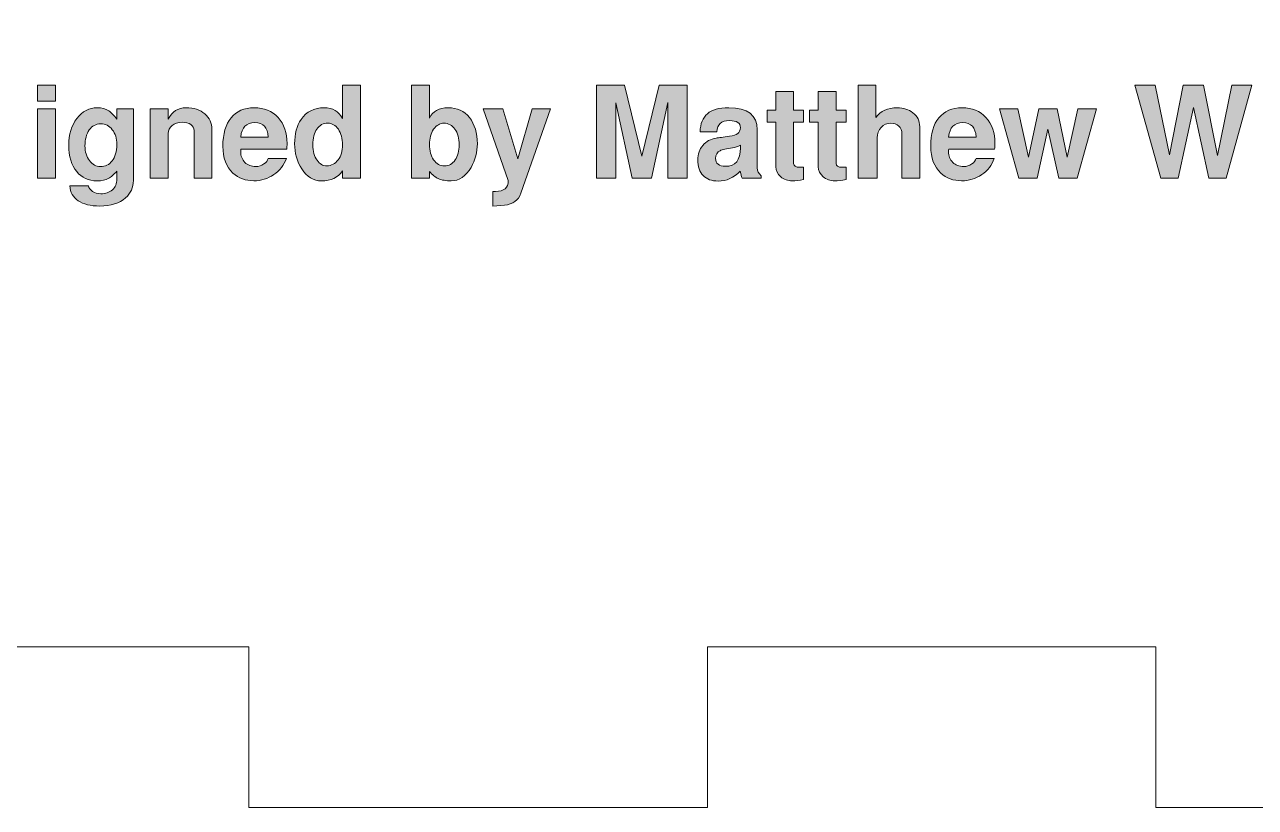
# Model space of a CAD drawing. Header units: inches. Extents: x 0.2 to 13, y -17.3 to -0.1.
# Drawn here: x 6.636 to 7.844, y -4.119 to -3.352 of the extents above; entities that cross this region are included whole.
import ezdxf

# ---------------------------------------------------------------- set-up
doc = ezdxf.new("R2010")
doc.units = ezdxf.units.IN
doc.header["$MEASUREMENT"] = 0
doc.layers.add('Layer 1', color=7, linetype='Continuous')

# ---------------------------------------------------------------- blocks, each defined once
blk = doc.blocks.new('block 41')
at = {"layer": 'Layer 1', "true_color": 0xed1f24}
h = blk.add_hatch(color=240, dxfattribs=at)
h.dxf.hatch_style = 2
h.paths.add_polyline_path([(6.6666, -3.4266), (6.649, -3.4266), (6.649, -3.4109), (6.6666, -3.4109)])
h.paths.add_polyline_path([(6.6666, -3.5021), (6.649, -3.5021), (6.649, -3.4343), (6.6666, -3.4343)])
h = blk.add_hatch(color=240, dxfattribs=at)
h.dxf.hatch_style = 2
edge = h.paths.add_edge_path()
edge.add_spline(control_points=[(6.9658, -3.5024), (6.9658, -3.5024), (6.9483, -3.5024), (6.9483, -3.5024), (6.9483, -3.5024), (6.9483, -3.4951), (6.9483, -3.4951), (6.944, -3.5017), (6.9371, -3.5049), (6.9276, -3.5049), (6.9199, -3.5049), (6.9135, -3.501), (6.9083, -3.4931), (6.9036, -3.4858), (6.9013, -3.4777), (6.9013, -3.4686), (6.9013, -3.4589), (6.9034, -3.4509), (6.9077, -3.4446), (6.9128, -3.437), (6.9204, -3.4332), (6.9304, -3.4332), (6.9387, -3.4332), (6.9446, -3.4367), (6.9483, -3.4437), (6.9483, -3.4437), (6.9483, -3.4109), (6.9483, -3.4109), (6.9483, -3.4109), (6.9658, -3.4109), (6.9658, -3.4109), (6.9658, -3.4109), (6.9658, -3.5024), (6.9658, -3.5024)], knot_values=[0, 0, 0, 0, 1, 1, 1, 2, 2, 2, 3, 3, 3, 4, 4, 4, 5, 5, 5, 6, 6, 6, 7, 7, 7, 8, 8, 8, 9, 9, 9, 10, 10, 10, 11, 11, 11, 11], degree=3, periodic=1)
edge = h.paths.add_edge_path()
edge.add_spline(control_points=[(6.9483, -3.4696), (6.9483, -3.4634), (6.9469, -3.4583), (6.9442, -3.4543), (6.9415, -3.4503), (6.938, -3.4483), (6.9339, -3.4483), (6.9294, -3.4483), (6.9258, -3.4502), (6.9232, -3.4541), (6.9205, -3.4579), (6.9192, -3.463), (6.9192, -3.4694), (6.9192, -3.4759), (6.9206, -3.481), (6.9233, -3.4847), (6.9258, -3.4883), (6.929, -3.4901), (6.9329, -3.4901), (6.9374, -3.4901), (6.9411, -3.4882), (6.944, -3.4844), (6.9469, -3.4806), (6.9483, -3.4757), (6.9483, -3.4696)], knot_values=[0, 0, 0, 0, 1, 1, 1, 2, 2, 2, 3, 3, 3, 4, 4, 4, 5, 5, 5, 6, 6, 6, 7, 7, 7, 8, 8, 8, 8], degree=3, periodic=1)
h = blk.add_hatch(color=240, dxfattribs=at)
h.dxf.hatch_style = 2
edge = h.paths.add_edge_path()
edge.add_spline(control_points=[(7.0806, -3.4686), (7.0806, -3.4767), (7.0785, -3.4844), (7.0744, -3.4917), (7.0694, -3.5005), (7.0629, -3.5049), (7.0549, -3.5049), (7.0498, -3.5049), (7.0455, -3.5042), (7.0422, -3.5027), (7.0393, -3.5013), (7.0364, -3.4989), (7.0336, -3.4956), (7.0336, -3.4956), (7.0336, -3.5021), (7.0336, -3.5021), (7.0336, -3.5021), (7.0161, -3.5021), (7.0161, -3.5021), (7.0161, -3.5021), (7.0161, -3.4109), (7.0161, -3.4109), (7.0161, -3.4109), (7.0336, -3.4109), (7.0336, -3.4109), (7.0336, -3.4109), (7.0336, -3.4433), (7.0336, -3.4433), (7.0368, -3.4366), (7.043, -3.4332), (7.0521, -3.4332), (7.0608, -3.4332), (7.0677, -3.4364), (7.0729, -3.4429), (7.078, -3.4494), (7.0806, -3.458), (7.0806, -3.4686)], knot_values=[0, 0, 0, 0, 1, 1, 1, 2, 2, 2, 3, 3, 3, 4, 4, 4, 5, 5, 5, 6, 6, 6, 7, 7, 7, 8, 8, 8, 9, 9, 9, 10, 10, 10, 11, 11, 11, 12, 12, 12, 12], degree=3, periodic=1)
edge = h.paths.add_edge_path()
edge.add_spline(control_points=[(7.0627, -3.4696), (7.0627, -3.4632), (7.0613, -3.458), (7.0586, -3.4541), (7.0558, -3.4503), (7.0522, -3.4483), (7.0477, -3.4483), (7.0439, -3.4483), (7.0405, -3.4503), (7.0377, -3.4543), (7.035, -3.4582), (7.0336, -3.4632), (7.0336, -3.4692), (7.0336, -3.4754), (7.0349, -3.4804), (7.0377, -3.4843), (7.0404, -3.4882), (7.044, -3.4902), (7.0484, -3.4902), (7.0526, -3.4902), (7.0561, -3.4883), (7.0587, -3.4844), (7.0614, -3.4805), (7.0627, -3.4756), (7.0627, -3.4696)], knot_values=[0, 0, 0, 0, 1, 1, 1, 2, 2, 2, 3, 3, 3, 4, 4, 4, 5, 5, 5, 6, 6, 6, 7, 7, 7, 8, 8, 8, 8], degree=3, periodic=1)
h = blk.add_hatch(color=240, dxfattribs=at)
h.dxf.hatch_style = 2
h.paths.add_polyline_path([(7.2863, -3.5021), (7.2676, -3.5021), (7.2676, -3.4281), (7.2513, -3.5021), (7.2326, -3.5021), (7.2163, -3.4284), (7.2163, -3.5021), (7.1976, -3.5021), (7.1976, -3.4109), (7.225, -3.4109), (7.2419, -3.4807), (7.259, -3.4109), (7.2863, -3.4109)])
h = blk.add_hatch(color=240, dxfattribs=at)
h.dxf.hatch_style = 2
edge = h.paths.add_edge_path()
edge.add_spline(control_points=[(7.5146, -3.5021), (7.5146, -3.5021), (7.4971, -3.5021), (7.4971, -3.5021), (7.4971, -3.5021), (7.4971, -3.4588), (7.4971, -3.4588), (7.4971, -3.4556), (7.4961, -3.453), (7.4941, -3.4511), (7.4921, -3.4493), (7.4895, -3.4483), (7.4864, -3.4483), (7.4825, -3.4483), (7.4793, -3.4497), (7.4767, -3.4524), (7.4741, -3.4551), (7.4728, -3.4585), (7.4728, -3.4626), (7.4728, -3.4626), (7.4728, -3.5021), (7.4728, -3.5021), (7.4728, -3.5021), (7.4541, -3.5021), (7.4541, -3.5021), (7.4541, -3.5021), (7.4541, -3.4109), (7.4541, -3.4109), (7.4541, -3.4109), (7.4716, -3.4109), (7.4716, -3.4109), (7.4716, -3.4109), (7.4716, -3.4428), (7.4716, -3.4428), (7.4763, -3.4364), (7.4833, -3.4332), (7.4926, -3.4332), (7.4987, -3.4332), (7.5038, -3.4348), (7.5079, -3.4381), (7.5124, -3.4416), (7.5146, -3.4462), (7.5146, -3.4518), (7.5146, -3.4518), (7.5146, -3.5021), (7.5146, -3.5021)], knot_values=[0, 0, 0, 0, 1, 1, 1, 2, 2, 2, 3, 3, 3, 4, 4, 4, 5, 5, 5, 6, 6, 6, 7, 7, 7, 8, 8, 8, 9, 9, 9, 10, 10, 10, 11, 11, 11, 12, 12, 12, 13, 13, 13, 14, 14, 14, 15, 15, 15, 15], degree=3, periodic=1)
h = blk.add_hatch(color=240, dxfattribs=at)
h.dxf.hatch_style = 2
h.paths.add_polyline_path([(7.8406, -3.4109), (7.8151, -3.5021), (7.7982, -3.5021), (7.7831, -3.4328), (7.7681, -3.5021), (7.7512, -3.5021), (7.7257, -3.4109), (7.7456, -3.4109), (7.7596, -3.4792), (7.7732, -3.4109), (7.7931, -3.4109), (7.8067, -3.4799), (7.8207, -3.4109)])
h = blk.add_hatch(color=240, dxfattribs=at)
h.dxf.hatch_style = 2
edge = h.paths.add_edge_path()
edge.add_spline(control_points=[(7.4007, -3.5034), (7.3966, -3.5044), (7.3929, -3.5049), (7.3896, -3.5049), (7.3852, -3.5049), (7.3814, -3.5036), (7.3782, -3.5009), (7.375, -3.4982), (7.3734, -3.4949), (7.3734, -3.4912), (7.3734, -3.4912), (7.3734, -3.4473), (7.3734, -3.4473), (7.3734, -3.4473), (7.3648, -3.4473), (7.3648, -3.4473), (7.3648, -3.4473), (7.3648, -3.4357), (7.3648, -3.4357), (7.3648, -3.4357), (7.3734, -3.4357), (7.3734, -3.4357), (7.3734, -3.4357), (7.3734, -3.4173), (7.3734, -3.4173), (7.3734, -3.4173), (7.3909, -3.4173), (7.3909, -3.4173), (7.3909, -3.4173), (7.3909, -3.4357), (7.3909, -3.4357), (7.3909, -3.4357), (7.4007, -3.4357), (7.4007, -3.4357), (7.4007, -3.4357), (7.4007, -3.4473), (7.4007, -3.4473), (7.4007, -3.4473), (7.3909, -3.4473), (7.3909, -3.4473), (7.3909, -3.4473), (7.3909, -3.4877), (7.3909, -3.4877), (7.3909, -3.4903), (7.3929, -3.4916), (7.3968, -3.4916), (7.3977, -3.4915), (7.399, -3.4914), (7.4007, -3.4913), (7.4007, -3.4913), (7.4007, -3.5034), (7.4007, -3.5034)], knot_values=[0, 0, 0, 0, 1, 1, 1, 2, 2, 2, 3, 3, 3, 4, 4, 4, 5, 5, 5, 6, 6, 6, 7, 7, 7, 8, 8, 8, 9, 9, 9, 10, 10, 10, 11, 11, 11, 12, 12, 12, 13, 13, 13, 14, 14, 14, 15, 15, 15, 16, 16, 16, 17, 17, 17, 17], degree=3, periodic=1)
h = blk.add_hatch(color=240, dxfattribs=at)
h.dxf.hatch_style = 2
edge = h.paths.add_edge_path()
edge.add_spline(control_points=[(7.4423, -3.5034), (7.4382, -3.5044), (7.4345, -3.5049), (7.4312, -3.5049), (7.4268, -3.5049), (7.423, -3.5036), (7.4198, -3.5009), (7.4167, -3.4982), (7.4151, -3.4949), (7.4151, -3.4912), (7.4151, -3.4912), (7.4151, -3.4473), (7.4151, -3.4473), (7.4151, -3.4473), (7.4064, -3.4473), (7.4064, -3.4473), (7.4064, -3.4473), (7.4064, -3.4357), (7.4064, -3.4357), (7.4064, -3.4357), (7.4151, -3.4357), (7.4151, -3.4357), (7.4151, -3.4357), (7.4151, -3.4173), (7.4151, -3.4173), (7.4151, -3.4173), (7.4326, -3.4173), (7.4326, -3.4173), (7.4326, -3.4173), (7.4326, -3.4357), (7.4326, -3.4357), (7.4326, -3.4357), (7.4423, -3.4357), (7.4423, -3.4357), (7.4423, -3.4357), (7.4423, -3.4473), (7.4423, -3.4473), (7.4423, -3.4473), (7.4326, -3.4473), (7.4326, -3.4473), (7.4326, -3.4473), (7.4326, -3.4877), (7.4326, -3.4877), (7.4326, -3.4903), (7.4345, -3.4916), (7.4384, -3.4916), (7.4394, -3.4915), (7.4407, -3.4914), (7.4423, -3.4913), (7.4423, -3.4913), (7.4423, -3.5034), (7.4423, -3.5034)], knot_values=[0, 0, 0, 0, 1, 1, 1, 2, 2, 2, 3, 3, 3, 4, 4, 4, 5, 5, 5, 6, 6, 6, 7, 7, 7, 8, 8, 8, 9, 9, 9, 10, 10, 10, 11, 11, 11, 12, 12, 12, 13, 13, 13, 14, 14, 14, 15, 15, 15, 16, 16, 16, 17, 17, 17, 17], degree=3, periodic=1)
h = blk.add_hatch(color=240, dxfattribs=at)
h.dxf.hatch_style = 2
edge = h.paths.add_edge_path()
edge.add_spline(control_points=[(6.7431, -3.5046), (6.7431, -3.5113), (6.7405, -3.517), (6.7354, -3.5216), (6.7295, -3.5269), (6.7211, -3.5296), (6.7101, -3.5296), (6.7011, -3.5296), (6.6941, -3.5278), (6.689, -3.5244), (6.6839, -3.5209), (6.6811, -3.5161), (6.6807, -3.5099), (6.6807, -3.5099), (6.699, -3.5099), (6.699, -3.5099), (6.6994, -3.5119), (6.7008, -3.5137), (6.7031, -3.5153), (6.7053, -3.5168), (6.708, -3.5176), (6.7111, -3.5176), (6.7158, -3.5176), (6.7196, -3.5163), (6.7225, -3.5136), (6.7255, -3.511), (6.7269, -3.5075), (6.7269, -3.5032), (6.7269, -3.4987), (6.7269, -3.4961), (6.7268, -3.4953), (6.724, -3.4987), (6.7214, -3.5011), (6.7189, -3.5024), (6.7159, -3.5041), (6.7121, -3.5049), (6.7075, -3.5049), (6.6991, -3.5049), (6.6924, -3.5019), (6.6875, -3.4958), (6.6823, -3.4895), (6.6797, -3.4808), (6.6797, -3.4697), (6.6797, -3.4594), (6.6824, -3.4507), (6.6877, -3.4437), (6.6931, -3.4367), (6.6997, -3.4332), (6.7076, -3.4332), (6.712, -3.4332), (6.7158, -3.4342), (6.719, -3.4363), (6.7214, -3.4379), (6.724, -3.4406), (6.7269, -3.4444), (6.7269, -3.4444), (6.7269, -3.4343), (6.7269, -3.4343), (6.7269, -3.4343), (6.7431, -3.4343), (6.7431, -3.4343), (6.7431, -3.4343), (6.7431, -3.5046), (6.7431, -3.5046)], knot_values=[0, 0, 0, 0, 1, 1, 1, 2, 2, 2, 3, 3, 3, 4, 4, 4, 5, 5, 5, 6, 6, 6, 7, 7, 7, 8, 8, 8, 9, 9, 9, 10, 10, 10, 11, 11, 11, 12, 12, 12, 13, 13, 13, 14, 14, 14, 15, 15, 15, 16, 16, 16, 17, 17, 17, 18, 18, 18, 19, 19, 19, 20, 20, 20, 21, 21, 21, 21], degree=3, periodic=1)
edge = h.paths.add_edge_path()
edge.add_spline(control_points=[(6.7269, -3.4692), (6.7269, -3.4634), (6.7254, -3.4585), (6.7224, -3.4547), (6.7194, -3.4509), (6.7156, -3.4489), (6.7111, -3.4489), (6.7064, -3.4489), (6.7026, -3.451), (6.6998, -3.455), (6.697, -3.4591), (6.6956, -3.4642), (6.6956, -3.4706), (6.6956, -3.4763), (6.697, -3.4811), (6.7, -3.485), (6.7029, -3.4889), (6.7066, -3.4908), (6.7108, -3.4908), (6.7155, -3.4908), (6.7193, -3.489), (6.7222, -3.4854), (6.7253, -3.4815), (6.7269, -3.4761), (6.7269, -3.4692)], knot_values=[0, 0, 0, 0, 1, 1, 1, 2, 2, 2, 3, 3, 3, 4, 4, 4, 5, 5, 5, 6, 6, 6, 7, 7, 7, 8, 8, 8, 8], degree=3, periodic=1)
h = blk.add_hatch(color=240, dxfattribs=at)
h.dxf.hatch_style = 2
edge = h.paths.add_edge_path()
edge.add_spline(control_points=[(6.8201, -3.5021), (6.8201, -3.5021), (6.8026, -3.5021), (6.8026, -3.5021), (6.8026, -3.5021), (6.8026, -3.4556), (6.8026, -3.4556), (6.8026, -3.4531), (6.8015, -3.4511), (6.7994, -3.4496), (6.7973, -3.4482), (6.7945, -3.4474), (6.7909, -3.4474), (6.787, -3.4474), (6.7837, -3.4485), (6.7811, -3.4506), (6.7785, -3.4527), (6.7772, -3.4553), (6.7772, -3.4584), (6.7772, -3.4584), (6.7772, -3.5021), (6.7772, -3.5021), (6.7772, -3.5021), (6.7597, -3.5021), (6.7597, -3.5021), (6.7597, -3.5021), (6.7597, -3.4343), (6.7597, -3.4343), (6.7597, -3.4343), (6.7772, -3.4343), (6.7772, -3.4343), (6.7772, -3.4343), (6.7772, -3.4444), (6.7772, -3.4444), (6.7811, -3.4369), (6.787, -3.4332), (6.7949, -3.4332), (6.8025, -3.4332), (6.8086, -3.4352), (6.8132, -3.4391), (6.8178, -3.443), (6.8201, -3.4482), (6.8201, -3.4546), (6.8201, -3.4546), (6.8201, -3.5021), (6.8201, -3.5021)], knot_values=[0, 0, 0, 0, 1, 1, 1, 2, 2, 2, 3, 3, 3, 4, 4, 4, 5, 5, 5, 6, 6, 6, 7, 7, 7, 8, 8, 8, 9, 9, 9, 10, 10, 10, 11, 11, 11, 12, 12, 12, 13, 13, 13, 14, 14, 14, 15, 15, 15, 15], degree=3, periodic=1)
h = blk.add_hatch(color=240, dxfattribs=at)
h.dxf.hatch_style = 2
edge = h.paths.add_edge_path()
edge.add_spline(control_points=[(6.8939, -3.4683), (6.8939, -3.4703), (6.8938, -3.4721), (6.8936, -3.4737), (6.8936, -3.4737), (6.8487, -3.4737), (6.8487, -3.4737), (6.8485, -3.4742), (6.8484, -3.475), (6.8484, -3.4761), (6.8484, -3.4805), (6.8498, -3.484), (6.8525, -3.4868), (6.8552, -3.4895), (6.8588, -3.4908), (6.8632, -3.4908), (6.8661, -3.4908), (6.8687, -3.49), (6.8712, -3.4883), (6.8735, -3.4867), (6.8749, -3.4849), (6.8754, -3.4829), (6.8754, -3.4829), (6.8932, -3.4829), (6.8932, -3.4829), (6.8908, -3.4895), (6.8867, -3.4948), (6.8809, -3.4988), (6.875, -3.5028), (6.8684, -3.5048), (6.8612, -3.5048), (6.8531, -3.5048), (6.8463, -3.5023), (6.8408, -3.4972), (6.8342, -3.4911), (6.8309, -3.4824), (6.8309, -3.4711), (6.8309, -3.4589), (6.8336, -3.4496), (6.8389, -3.443), (6.8442, -3.4365), (6.8518, -3.4332), (6.8617, -3.4332), (6.8714, -3.4332), (6.8791, -3.4364), (6.8851, -3.4429), (6.891, -3.4493), (6.8939, -3.4578), (6.8939, -3.4683)], knot_values=[0, 0, 0, 0, 1, 1, 1, 2, 2, 2, 3, 3, 3, 4, 4, 4, 5, 5, 5, 6, 6, 6, 7, 7, 7, 8, 8, 8, 9, 9, 9, 10, 10, 10, 11, 11, 11, 12, 12, 12, 13, 13, 13, 14, 14, 14, 15, 15, 15, 16, 16, 16, 16], degree=3, periodic=1)
edge = h.paths.add_edge_path()
edge.add_spline(control_points=[(6.8754, -3.4619), (6.8749, -3.4525), (6.8706, -3.4478), (6.8623, -3.4478), (6.854, -3.4478), (6.8494, -3.4525), (6.8484, -3.4619), (6.8484, -3.4619), (6.8754, -3.4619), (6.8754, -3.4619)], knot_values=[0, 0, 0, 0, 1, 1, 1, 2, 2, 2, 3, 3, 3, 3], degree=3, periodic=1)
h = blk.add_hatch(color=240, dxfattribs=at)
h.dxf.hatch_style = 2
edge = h.paths.add_edge_path()
edge.add_spline(control_points=[(7.1524, -3.4343), (7.1524, -3.4343), (7.1234, -3.5171), (7.1234, -3.5171), (7.1209, -3.5241), (7.1155, -3.528), (7.1072, -3.5287), (7.1072, -3.5287), (7.0957, -3.5296), (7.0957, -3.5296), (7.0957, -3.5296), (7.0957, -3.5152), (7.0957, -3.5152), (7.0957, -3.5152), (7.0983, -3.5152), (7.0983, -3.5152), (7.1067, -3.5152), (7.1109, -3.5117), (7.1109, -3.5047), (7.1109, -3.5047), (7.0863, -3.4343), (7.0863, -3.4343), (7.0863, -3.4343), (7.1057, -3.4343), (7.1057, -3.4343), (7.1057, -3.4343), (7.1203, -3.4834), (7.1203, -3.4834), (7.1203, -3.4834), (7.1344, -3.4343), (7.1344, -3.4343), (7.1344, -3.4343), (7.1524, -3.4343), (7.1524, -3.4343)], knot_values=[0, 0, 0, 0, 1, 1, 1, 2, 2, 2, 3, 3, 3, 4, 4, 4, 5, 5, 5, 6, 6, 6, 7, 7, 7, 8, 8, 8, 9, 9, 9, 10, 10, 10, 11, 11, 11, 11], degree=3, periodic=1)
h = blk.add_hatch(color=240, dxfattribs=at)
h.dxf.hatch_style = 2
edge = h.paths.add_edge_path()
edge.add_spline(control_points=[(7.3591, -3.5021), (7.3591, -3.5021), (7.3404, -3.5021), (7.3404, -3.5021), (7.3396, -3.5007), (7.339, -3.4985), (7.3386, -3.4954), (7.3322, -3.5019), (7.3249, -3.5051), (7.3169, -3.5051), (7.3104, -3.5051), (7.3055, -3.5033), (7.3021, -3.4996), (7.2987, -3.496), (7.2969, -3.4909), (7.2969, -3.4842), (7.2969, -3.4787), (7.2986, -3.474), (7.3018, -3.4701), (7.3051, -3.4662), (7.3094, -3.4638), (7.3149, -3.4629), (7.3175, -3.4626), (7.3219, -3.462), (7.3281, -3.4612), (7.3317, -3.4606), (7.3344, -3.4597), (7.336, -3.4585), (7.3376, -3.4573), (7.3385, -3.4554), (7.3387, -3.4527), (7.3389, -3.4481), (7.3353, -3.4458), (7.3278, -3.4458), (7.32, -3.4458), (7.3159, -3.4495), (7.3157, -3.4568), (7.3157, -3.4568), (7.2991, -3.4568), (7.2991, -3.4568), (7.2994, -3.4488), (7.3018, -3.4429), (7.3063, -3.439), (7.3107, -3.4351), (7.3177, -3.4332), (7.3272, -3.4332), (7.3459, -3.4332), (7.3552, -3.4404), (7.3552, -3.4548), (7.3552, -3.4548), (7.3552, -3.4922), (7.3552, -3.4922), (7.3552, -3.4951), (7.3565, -3.4977), (7.3591, -3.4998), (7.3591, -3.4998), (7.3591, -3.5021), (7.3591, -3.5021)], knot_values=[0, 0, 0, 0, 1, 1, 1, 2, 2, 2, 3, 3, 3, 4, 4, 4, 5, 5, 5, 6, 6, 6, 7, 7, 7, 8, 8, 8, 9, 9, 9, 10, 10, 10, 11, 11, 11, 12, 12, 12, 13, 13, 13, 14, 14, 14, 15, 15, 15, 16, 16, 16, 17, 17, 17, 18, 18, 18, 19, 19, 19, 19], degree=3, periodic=1)
edge = h.paths.add_edge_path()
edge.add_spline(control_points=[(7.3387, -3.4726), (7.3387, -3.4726), (7.3387, -3.4699), (7.3387, -3.4699), (7.3362, -3.4714), (7.3336, -3.4722), (7.331, -3.4726), (7.3249, -3.4733), (7.3208, -3.4742), (7.3187, -3.4753), (7.3158, -3.4767), (7.3143, -3.4792), (7.3143, -3.4828), (7.3143, -3.488), (7.3175, -3.4906), (7.324, -3.4906), (7.3338, -3.4906), (7.3387, -3.4846), (7.3387, -3.4726)], knot_values=[0, 0, 0, 0, 1, 1, 1, 2, 2, 2, 3, 3, 3, 4, 4, 4, 5, 5, 5, 6, 6, 6, 6], degree=3, periodic=1)
h = blk.add_hatch(color=240, dxfattribs=at)
h.dxf.hatch_style = 2
edge = h.paths.add_edge_path()
edge.add_spline(control_points=[(7.5884, -3.4683), (7.5884, -3.4703), (7.5883, -3.4721), (7.5881, -3.4737), (7.5881, -3.4737), (7.5432, -3.4737), (7.5432, -3.4737), (7.543, -3.4742), (7.5429, -3.475), (7.5429, -3.4761), (7.5429, -3.4805), (7.5443, -3.484), (7.547, -3.4868), (7.5498, -3.4895), (7.5533, -3.4908), (7.5577, -3.4908), (7.5606, -3.4908), (7.5633, -3.49), (7.5657, -3.4883), (7.568, -3.4867), (7.5694, -3.4849), (7.5699, -3.4829), (7.5699, -3.4829), (7.5877, -3.4829), (7.5877, -3.4829), (7.5854, -3.4895), (7.5813, -3.4948), (7.5754, -3.4988), (7.5695, -3.5028), (7.5629, -3.5048), (7.5557, -3.5048), (7.5476, -3.5048), (7.5408, -3.5023), (7.5353, -3.4972), (7.5287, -3.4911), (7.5254, -3.4824), (7.5254, -3.4711), (7.5254, -3.4589), (7.5281, -3.4496), (7.5334, -3.443), (7.5387, -3.4365), (7.5463, -3.4332), (7.5562, -3.4332), (7.5659, -3.4332), (7.5736, -3.4364), (7.5796, -3.4429), (7.5855, -3.4493), (7.5884, -3.4578), (7.5884, -3.4683)], knot_values=[0, 0, 0, 0, 1, 1, 1, 2, 2, 2, 3, 3, 3, 4, 4, 4, 5, 5, 5, 6, 6, 6, 7, 7, 7, 8, 8, 8, 9, 9, 9, 10, 10, 10, 11, 11, 11, 12, 12, 12, 13, 13, 13, 14, 14, 14, 15, 15, 15, 16, 16, 16, 16], degree=3, periodic=1)
edge = h.paths.add_edge_path()
edge.add_spline(control_points=[(7.5699, -3.4619), (7.5694, -3.4525), (7.5651, -3.4478), (7.5568, -3.4478), (7.5485, -3.4478), (7.5439, -3.4525), (7.5429, -3.4619), (7.5429, -3.4619), (7.5699, -3.4619), (7.5699, -3.4619)], knot_values=[0, 0, 0, 0, 1, 1, 1, 2, 2, 2, 3, 3, 3, 3], degree=3, periodic=1)
h = blk.add_hatch(color=240, dxfattribs=at)
h.dxf.hatch_style = 2
h.paths.add_polyline_path([(7.6879, -3.4343), (7.6691, -3.5021), (7.6511, -3.5021), (7.6404, -3.4542), (7.6297, -3.5021), (7.6117, -3.5021), (7.5928, -3.4343), (7.6109, -3.4343), (7.6214, -3.4817), (7.6313, -3.4343), (7.6494, -3.4343), (7.6593, -3.4816), (7.6698, -3.4343)])
at = {"layer": 'Layer 1', "lineweight": 0}
for points in [[(6.6666, -3.4266), (6.649, -3.4266), (6.649, -3.4109), (6.6666, -3.4109), (6.6666, -3.4266)], [(7.2863, -3.5021), (7.2676, -3.5021), (7.2676, -3.4281), (7.2513, -3.5021), (7.2326, -3.5021), (7.2163, -3.4284), (7.2163, -3.5021), (7.1976, -3.5021), (7.1976, -3.4109), (7.225, -3.4109), (7.2419, -3.4807), (7.259, -3.4109), (7.2863, -3.4109), (7.2863, -3.5021)], [(7.8406, -3.4109), (7.8151, -3.5021), (7.7982, -3.5021), (7.7831, -3.4328), (7.7681, -3.5021), (7.7512, -3.5021), (7.7257, -3.4109), (7.7456, -3.4109), (7.7596, -3.4792), (7.7732, -3.4109), (7.7931, -3.4109), (7.8067, -3.4799), (7.8207, -3.4109), (7.8406, -3.4109)], [(6.6666, -3.5021), (6.649, -3.5021), (6.649, -3.4343), (6.6666, -3.4343), (6.6666, -3.5021)], [(7.6879, -3.4343), (7.6691, -3.5021), (7.6511, -3.5021), (7.6404, -3.4542), (7.6297, -3.5021), (7.6117, -3.5021), (7.5928, -3.4343), (7.6109, -3.4343), (7.6214, -3.4817), (7.6313, -3.4343), (7.6494, -3.4343), (7.6593, -3.4816), (7.6698, -3.4343), (7.6879, -3.4343)]]:
    blk.add_lwpolyline(points, dxfattribs=at)
for points, knots in [([(6.9658, -3.5024), (6.9658, -3.5024), (6.9483, -3.5024), (6.9483, -3.5024), (6.9483, -3.5024), (6.9483, -3.4951), (6.9483, -3.4951), (6.944, -3.5017), (6.9371, -3.5049), (6.9276, -3.5049), (6.9199, -3.5049), (6.9135, -3.501), (6.9083, -3.4931), (6.9036, -3.4858), (6.9013, -3.4777), (6.9013, -3.4686), (6.9013, -3.4589), (6.9034, -3.4509), (6.9077, -3.4446), (6.9128, -3.437), (6.9204, -3.4332), (6.9304, -3.4332), (6.9387, -3.4332), (6.9446, -3.4367), (6.9483, -3.4437), (6.9483, -3.4437), (6.9483, -3.4109), (6.9483, -3.4109), (6.9483, -3.4109), (6.9658, -3.4109), (6.9658, -3.4109), (6.9658, -3.4109), (6.9658, -3.5024), (6.9658, -3.5024)], [0, 0, 0, 0, 1, 1, 1, 2, 2, 2, 3, 3, 3, 4, 4, 4, 5, 5, 5, 6, 6, 6, 7, 7, 7, 8, 8, 8, 9, 9, 9, 10, 10, 10, 11, 11, 11, 11]), ([(7.0806, -3.4686), (7.0806, -3.4767), (7.0785, -3.4844), (7.0744, -3.4917), (7.0694, -3.5005), (7.0629, -3.5049), (7.0549, -3.5049), (7.0498, -3.5049), (7.0455, -3.5042), (7.0422, -3.5027), (7.0393, -3.5013), (7.0364, -3.4989), (7.0336, -3.4956), (7.0336, -3.4956), (7.0336, -3.5021), (7.0336, -3.5021), (7.0336, -3.5021), (7.0161, -3.5021), (7.0161, -3.5021), (7.0161, -3.5021), (7.0161, -3.4109), (7.0161, -3.4109), (7.0161, -3.4109), (7.0336, -3.4109), (7.0336, -3.4109), (7.0336, -3.4109), (7.0336, -3.4433), (7.0336, -3.4433), (7.0368, -3.4366), (7.043, -3.4332), (7.0521, -3.4332), (7.0608, -3.4332), (7.0677, -3.4364), (7.0729, -3.4429), (7.078, -3.4494), (7.0806, -3.458), (7.0806, -3.4686)], [0, 0, 0, 0, 1, 1, 1, 2, 2, 2, 3, 3, 3, 4, 4, 4, 5, 5, 5, 6, 6, 6, 7, 7, 7, 8, 8, 8, 9, 9, 9, 10, 10, 10, 11, 11, 11, 12, 12, 12, 12]), ([(7.5146, -3.5021), (7.5146, -3.5021), (7.4971, -3.5021), (7.4971, -3.5021), (7.4971, -3.5021), (7.4971, -3.4588), (7.4971, -3.4588), (7.4971, -3.4556), (7.4961, -3.453), (7.4941, -3.4511), (7.4921, -3.4493), (7.4895, -3.4483), (7.4864, -3.4483), (7.4825, -3.4483), (7.4793, -3.4497), (7.4767, -3.4524), (7.4741, -3.4551), (7.4728, -3.4585), (7.4728, -3.4626), (7.4728, -3.4626), (7.4728, -3.5021), (7.4728, -3.5021), (7.4728, -3.5021), (7.4541, -3.5021), (7.4541, -3.5021), (7.4541, -3.5021), (7.4541, -3.4109), (7.4541, -3.4109), (7.4541, -3.4109), (7.4716, -3.4109), (7.4716, -3.4109), (7.4716, -3.4109), (7.4716, -3.4428), (7.4716, -3.4428), (7.4763, -3.4364), (7.4833, -3.4332), (7.4926, -3.4332), (7.4987, -3.4332), (7.5038, -3.4348), (7.5079, -3.4381), (7.5124, -3.4416), (7.5146, -3.4462), (7.5146, -3.4518), (7.5146, -3.4518), (7.5146, -3.5021), (7.5146, -3.5021)], [0, 0, 0, 0, 1, 1, 1, 2, 2, 2, 3, 3, 3, 4, 4, 4, 5, 5, 5, 6, 6, 6, 7, 7, 7, 8, 8, 8, 9, 9, 9, 10, 10, 10, 11, 11, 11, 12, 12, 12, 13, 13, 13, 14, 14, 14, 15, 15, 15, 15]), ([(7.4007, -3.5034), (7.3966, -3.5044), (7.3929, -3.5049), (7.3896, -3.5049), (7.3852, -3.5049), (7.3814, -3.5036), (7.3782, -3.5009), (7.375, -3.4982), (7.3734, -3.4949), (7.3734, -3.4912), (7.3734, -3.4912), (7.3734, -3.4473), (7.3734, -3.4473), (7.3734, -3.4473), (7.3648, -3.4473), (7.3648, -3.4473), (7.3648, -3.4473), (7.3648, -3.4357), (7.3648, -3.4357), (7.3648, -3.4357), (7.3734, -3.4357), (7.3734, -3.4357), (7.3734, -3.4357), (7.3734, -3.4173), (7.3734, -3.4173), (7.3734, -3.4173), (7.3909, -3.4173), (7.3909, -3.4173), (7.3909, -3.4173), (7.3909, -3.4357), (7.3909, -3.4357), (7.3909, -3.4357), (7.4007, -3.4357), (7.4007, -3.4357), (7.4007, -3.4357), (7.4007, -3.4473), (7.4007, -3.4473), (7.4007, -3.4473), (7.3909, -3.4473), (7.3909, -3.4473), (7.3909, -3.4473), (7.3909, -3.4877), (7.3909, -3.4877), (7.3909, -3.4903), (7.3929, -3.4916), (7.3968, -3.4916), (7.3977, -3.4915), (7.399, -3.4914), (7.4007, -3.4913), (7.4007, -3.4913), (7.4007, -3.5034), (7.4007, -3.5034)], [0, 0, 0, 0, 1, 1, 1, 2, 2, 2, 3, 3, 3, 4, 4, 4, 5, 5, 5, 6, 6, 6, 7, 7, 7, 8, 8, 8, 9, 9, 9, 10, 10, 10, 11, 11, 11, 12, 12, 12, 13, 13, 13, 14, 14, 14, 15, 15, 15, 16, 16, 16, 17, 17, 17, 17]), ([(7.4423, -3.5034), (7.4382, -3.5044), (7.4345, -3.5049), (7.4312, -3.5049), (7.4268, -3.5049), (7.423, -3.5036), (7.4198, -3.5009), (7.4167, -3.4982), (7.4151, -3.4949), (7.4151, -3.4912), (7.4151, -3.4912), (7.4151, -3.4473), (7.4151, -3.4473), (7.4151, -3.4473), (7.4064, -3.4473), (7.4064, -3.4473), (7.4064, -3.4473), (7.4064, -3.4357), (7.4064, -3.4357), (7.4064, -3.4357), (7.4151, -3.4357), (7.4151, -3.4357), (7.4151, -3.4357), (7.4151, -3.4173), (7.4151, -3.4173), (7.4151, -3.4173), (7.4326, -3.4173), (7.4326, -3.4173), (7.4326, -3.4173), (7.4326, -3.4357), (7.4326, -3.4357), (7.4326, -3.4357), (7.4423, -3.4357), (7.4423, -3.4357), (7.4423, -3.4357), (7.4423, -3.4473), (7.4423, -3.4473), (7.4423, -3.4473), (7.4326, -3.4473), (7.4326, -3.4473), (7.4326, -3.4473), (7.4326, -3.4877), (7.4326, -3.4877), (7.4326, -3.4903), (7.4345, -3.4916), (7.4384, -3.4916), (7.4394, -3.4915), (7.4407, -3.4914), (7.4423, -3.4913), (7.4423, -3.4913), (7.4423, -3.5034), (7.4423, -3.5034)], [0, 0, 0, 0, 1, 1, 1, 2, 2, 2, 3, 3, 3, 4, 4, 4, 5, 5, 5, 6, 6, 6, 7, 7, 7, 8, 8, 8, 9, 9, 9, 10, 10, 10, 11, 11, 11, 12, 12, 12, 13, 13, 13, 14, 14, 14, 15, 15, 15, 16, 16, 16, 17, 17, 17, 17]), ([(6.7431, -3.5046), (6.7431, -3.5113), (6.7405, -3.517), (6.7354, -3.5216), (6.7295, -3.5269), (6.7211, -3.5296), (6.7101, -3.5296), (6.7011, -3.5296), (6.6941, -3.5278), (6.689, -3.5244), (6.6839, -3.5209), (6.6811, -3.5161), (6.6807, -3.5099), (6.6807, -3.5099), (6.699, -3.5099), (6.699, -3.5099), (6.6994, -3.5119), (6.7008, -3.5137), (6.7031, -3.5153), (6.7053, -3.5168), (6.708, -3.5176), (6.7111, -3.5176), (6.7158, -3.5176), (6.7196, -3.5163), (6.7225, -3.5136), (6.7255, -3.511), (6.7269, -3.5075), (6.7269, -3.5032), (6.7269, -3.4987), (6.7269, -3.4961), (6.7268, -3.4953), (6.724, -3.4987), (6.7214, -3.5011), (6.7189, -3.5024), (6.7159, -3.5041), (6.7121, -3.5049), (6.7075, -3.5049), (6.6991, -3.5049), (6.6924, -3.5019), (6.6875, -3.4958), (6.6823, -3.4895), (6.6797, -3.4808), (6.6797, -3.4697), (6.6797, -3.4594), (6.6824, -3.4507), (6.6877, -3.4437), (6.6931, -3.4367), (6.6997, -3.4332), (6.7076, -3.4332), (6.712, -3.4332), (6.7158, -3.4342), (6.719, -3.4363), (6.7214, -3.4379), (6.724, -3.4406), (6.7269, -3.4444), (6.7269, -3.4444), (6.7269, -3.4343), (6.7269, -3.4343), (6.7269, -3.4343), (6.7431, -3.4343), (6.7431, -3.4343), (6.7431, -3.4343), (6.7431, -3.5046), (6.7431, -3.5046)], [0, 0, 0, 0, 1, 1, 1, 2, 2, 2, 3, 3, 3, 4, 4, 4, 5, 5, 5, 6, 6, 6, 7, 7, 7, 8, 8, 8, 9, 9, 9, 10, 10, 10, 11, 11, 11, 12, 12, 12, 13, 13, 13, 14, 14, 14, 15, 15, 15, 16, 16, 16, 17, 17, 17, 18, 18, 18, 19, 19, 19, 20, 20, 20, 21, 21, 21, 21]), ([(6.8201, -3.5021), (6.8201, -3.5021), (6.8026, -3.5021), (6.8026, -3.5021), (6.8026, -3.5021), (6.8026, -3.4556), (6.8026, -3.4556), (6.8026, -3.4531), (6.8015, -3.4511), (6.7994, -3.4496), (6.7973, -3.4482), (6.7945, -3.4474), (6.7909, -3.4474), (6.787, -3.4474), (6.7837, -3.4485), (6.7811, -3.4506), (6.7785, -3.4527), (6.7772, -3.4553), (6.7772, -3.4584), (6.7772, -3.4584), (6.7772, -3.5021), (6.7772, -3.5021), (6.7772, -3.5021), (6.7597, -3.5021), (6.7597, -3.5021), (6.7597, -3.5021), (6.7597, -3.4343), (6.7597, -3.4343), (6.7597, -3.4343), (6.7772, -3.4343), (6.7772, -3.4343), (6.7772, -3.4343), (6.7772, -3.4444), (6.7772, -3.4444), (6.7811, -3.4369), (6.787, -3.4332), (6.7949, -3.4332), (6.8025, -3.4332), (6.8086, -3.4352), (6.8132, -3.4391), (6.8178, -3.443), (6.8201, -3.4482), (6.8201, -3.4546), (6.8201, -3.4546), (6.8201, -3.5021), (6.8201, -3.5021)], [0, 0, 0, 0, 1, 1, 1, 2, 2, 2, 3, 3, 3, 4, 4, 4, 5, 5, 5, 6, 6, 6, 7, 7, 7, 8, 8, 8, 9, 9, 9, 10, 10, 10, 11, 11, 11, 12, 12, 12, 13, 13, 13, 14, 14, 14, 15, 15, 15, 15]), ([(6.8939, -3.4683), (6.8939, -3.4703), (6.8938, -3.4721), (6.8936, -3.4737), (6.8936, -3.4737), (6.8487, -3.4737), (6.8487, -3.4737), (6.8485, -3.4742), (6.8484, -3.475), (6.8484, -3.4761), (6.8484, -3.4805), (6.8498, -3.484), (6.8525, -3.4868), (6.8552, -3.4895), (6.8588, -3.4908), (6.8632, -3.4908), (6.8661, -3.4908), (6.8687, -3.49), (6.8712, -3.4883), (6.8735, -3.4867), (6.8749, -3.4849), (6.8754, -3.4829), (6.8754, -3.4829), (6.8932, -3.4829), (6.8932, -3.4829), (6.8908, -3.4895), (6.8867, -3.4948), (6.8809, -3.4988), (6.875, -3.5028), (6.8684, -3.5048), (6.8612, -3.5048), (6.8531, -3.5048), (6.8463, -3.5023), (6.8408, -3.4972), (6.8342, -3.4911), (6.8309, -3.4824), (6.8309, -3.4711), (6.8309, -3.4589), (6.8336, -3.4496), (6.8389, -3.443), (6.8442, -3.4365), (6.8518, -3.4332), (6.8617, -3.4332), (6.8714, -3.4332), (6.8791, -3.4364), (6.8851, -3.4429), (6.891, -3.4493), (6.8939, -3.4578), (6.8939, -3.4683)], [0, 0, 0, 0, 1, 1, 1, 2, 2, 2, 3, 3, 3, 4, 4, 4, 5, 5, 5, 6, 6, 6, 7, 7, 7, 8, 8, 8, 9, 9, 9, 10, 10, 10, 11, 11, 11, 12, 12, 12, 13, 13, 13, 14, 14, 14, 15, 15, 15, 16, 16, 16, 16]), ([(7.1524, -3.4343), (7.1524, -3.4343), (7.1234, -3.5171), (7.1234, -3.5171), (7.1209, -3.5241), (7.1155, -3.528), (7.1072, -3.5287), (7.1072, -3.5287), (7.0957, -3.5296), (7.0957, -3.5296), (7.0957, -3.5296), (7.0957, -3.5152), (7.0957, -3.5152), (7.0957, -3.5152), (7.0983, -3.5152), (7.0983, -3.5152), (7.1067, -3.5152), (7.1109, -3.5117), (7.1109, -3.5047), (7.1109, -3.5047), (7.0863, -3.4343), (7.0863, -3.4343), (7.0863, -3.4343), (7.1057, -3.4343), (7.1057, -3.4343), (7.1057, -3.4343), (7.1203, -3.4834), (7.1203, -3.4834), (7.1203, -3.4834), (7.1344, -3.4343), (7.1344, -3.4343), (7.1344, -3.4343), (7.1524, -3.4343), (7.1524, -3.4343)], [0, 0, 0, 0, 1, 1, 1, 2, 2, 2, 3, 3, 3, 4, 4, 4, 5, 5, 5, 6, 6, 6, 7, 7, 7, 8, 8, 8, 9, 9, 9, 10, 10, 10, 11, 11, 11, 11]), ([(7.3591, -3.5021), (7.3591, -3.5021), (7.3404, -3.5021), (7.3404, -3.5021), (7.3396, -3.5007), (7.339, -3.4985), (7.3386, -3.4954), (7.3322, -3.5019), (7.3249, -3.5051), (7.3169, -3.5051), (7.3104, -3.5051), (7.3055, -3.5033), (7.3021, -3.4996), (7.2987, -3.496), (7.2969, -3.4909), (7.2969, -3.4842), (7.2969, -3.4787), (7.2986, -3.474), (7.3018, -3.4701), (7.3051, -3.4662), (7.3094, -3.4638), (7.3149, -3.4629), (7.3175, -3.4626), (7.3219, -3.462), (7.3281, -3.4612), (7.3317, -3.4606), (7.3344, -3.4597), (7.336, -3.4585), (7.3376, -3.4573), (7.3385, -3.4554), (7.3387, -3.4527), (7.3389, -3.4481), (7.3353, -3.4458), (7.3278, -3.4458), (7.32, -3.4458), (7.3159, -3.4495), (7.3157, -3.4568), (7.3157, -3.4568), (7.2991, -3.4568), (7.2991, -3.4568), (7.2994, -3.4488), (7.3018, -3.4429), (7.3063, -3.439), (7.3107, -3.4351), (7.3177, -3.4332), (7.3272, -3.4332), (7.3459, -3.4332), (7.3552, -3.4404), (7.3552, -3.4548), (7.3552, -3.4548), (7.3552, -3.4922), (7.3552, -3.4922), (7.3552, -3.4951), (7.3565, -3.4977), (7.3591, -3.4998), (7.3591, -3.4998), (7.3591, -3.5021), (7.3591, -3.5021)], [0, 0, 0, 0, 1, 1, 1, 2, 2, 2, 3, 3, 3, 4, 4, 4, 5, 5, 5, 6, 6, 6, 7, 7, 7, 8, 8, 8, 9, 9, 9, 10, 10, 10, 11, 11, 11, 12, 12, 12, 13, 13, 13, 14, 14, 14, 15, 15, 15, 16, 16, 16, 17, 17, 17, 18, 18, 18, 19, 19, 19, 19]), ([(7.5884, -3.4683), (7.5884, -3.4703), (7.5883, -3.4721), (7.5881, -3.4737), (7.5881, -3.4737), (7.5432, -3.4737), (7.5432, -3.4737), (7.543, -3.4742), (7.5429, -3.475), (7.5429, -3.4761), (7.5429, -3.4805), (7.5443, -3.484), (7.547, -3.4868), (7.5498, -3.4895), (7.5533, -3.4908), (7.5577, -3.4908), (7.5606, -3.4908), (7.5633, -3.49), (7.5657, -3.4883), (7.568, -3.4867), (7.5694, -3.4849), (7.5699, -3.4829), (7.5699, -3.4829), (7.5877, -3.4829), (7.5877, -3.4829), (7.5854, -3.4895), (7.5813, -3.4948), (7.5754, -3.4988), (7.5695, -3.5028), (7.5629, -3.5048), (7.5557, -3.5048), (7.5476, -3.5048), (7.5408, -3.5023), (7.5353, -3.4972), (7.5287, -3.4911), (7.5254, -3.4824), (7.5254, -3.4711), (7.5254, -3.4589), (7.5281, -3.4496), (7.5334, -3.443), (7.5387, -3.4365), (7.5463, -3.4332), (7.5562, -3.4332), (7.5659, -3.4332), (7.5736, -3.4364), (7.5796, -3.4429), (7.5855, -3.4493), (7.5884, -3.4578), (7.5884, -3.4683)], [0, 0, 0, 0, 1, 1, 1, 2, 2, 2, 3, 3, 3, 4, 4, 4, 5, 5, 5, 6, 6, 6, 7, 7, 7, 8, 8, 8, 9, 9, 9, 10, 10, 10, 11, 11, 11, 12, 12, 12, 13, 13, 13, 14, 14, 14, 15, 15, 15, 16, 16, 16, 16]), ([(6.7269, -3.4692), (6.7269, -3.4634), (6.7254, -3.4585), (6.7224, -3.4547), (6.7194, -3.4509), (6.7156, -3.4489), (6.7111, -3.4489), (6.7064, -3.4489), (6.7026, -3.451), (6.6998, -3.455), (6.697, -3.4591), (6.6956, -3.4642), (6.6956, -3.4706), (6.6956, -3.4763), (6.697, -3.4811), (6.7, -3.485), (6.7029, -3.4889), (6.7066, -3.4908), (6.7108, -3.4908), (6.7155, -3.4908), (6.7193, -3.489), (6.7222, -3.4854), (6.7253, -3.4815), (6.7269, -3.4761), (6.7269, -3.4692)], [0, 0, 0, 0, 1, 1, 1, 2, 2, 2, 3, 3, 3, 4, 4, 4, 5, 5, 5, 6, 6, 6, 7, 7, 7, 8, 8, 8, 8]), ([(6.8754, -3.4619), (6.8749, -3.4525), (6.8706, -3.4478), (6.8623, -3.4478), (6.854, -3.4478), (6.8494, -3.4525), (6.8484, -3.4619), (6.8484, -3.4619), (6.8754, -3.4619), (6.8754, -3.4619)], [0, 0, 0, 0, 1, 1, 1, 2, 2, 2, 3, 3, 3, 3]), ([(6.9483, -3.4696), (6.9483, -3.4634), (6.9469, -3.4583), (6.9442, -3.4543), (6.9415, -3.4503), (6.938, -3.4483), (6.9339, -3.4483), (6.9294, -3.4483), (6.9258, -3.4502), (6.9232, -3.4541), (6.9205, -3.4579), (6.9192, -3.463), (6.9192, -3.4694), (6.9192, -3.4759), (6.9206, -3.481), (6.9233, -3.4847), (6.9258, -3.4883), (6.929, -3.4901), (6.9329, -3.4901), (6.9374, -3.4901), (6.9411, -3.4882), (6.944, -3.4844), (6.9469, -3.4806), (6.9483, -3.4757), (6.9483, -3.4696)], [0, 0, 0, 0, 1, 1, 1, 2, 2, 2, 3, 3, 3, 4, 4, 4, 5, 5, 5, 6, 6, 6, 7, 7, 7, 8, 8, 8, 8]), ([(7.0627, -3.4696), (7.0627, -3.4632), (7.0613, -3.458), (7.0586, -3.4541), (7.0558, -3.4503), (7.0522, -3.4483), (7.0477, -3.4483), (7.0439, -3.4483), (7.0405, -3.4503), (7.0377, -3.4543), (7.035, -3.4582), (7.0336, -3.4632), (7.0336, -3.4692), (7.0336, -3.4754), (7.0349, -3.4804), (7.0377, -3.4843), (7.0404, -3.4882), (7.044, -3.4902), (7.0484, -3.4902), (7.0526, -3.4902), (7.0561, -3.4883), (7.0587, -3.4844), (7.0614, -3.4805), (7.0627, -3.4756), (7.0627, -3.4696)], [0, 0, 0, 0, 1, 1, 1, 2, 2, 2, 3, 3, 3, 4, 4, 4, 5, 5, 5, 6, 6, 6, 7, 7, 7, 8, 8, 8, 8]), ([(7.5699, -3.4619), (7.5694, -3.4525), (7.5651, -3.4478), (7.5568, -3.4478), (7.5485, -3.4478), (7.5439, -3.4525), (7.5429, -3.4619), (7.5429, -3.4619), (7.5699, -3.4619), (7.5699, -3.4619)], [0, 0, 0, 0, 1, 1, 1, 2, 2, 2, 3, 3, 3, 3]), ([(7.3387, -3.4726), (7.3387, -3.4726), (7.3387, -3.4699), (7.3387, -3.4699), (7.3362, -3.4714), (7.3336, -3.4722), (7.331, -3.4726), (7.3249, -3.4733), (7.3208, -3.4742), (7.3187, -3.4753), (7.3158, -3.4767), (7.3143, -3.4792), (7.3143, -3.4828), (7.3143, -3.488), (7.3175, -3.4906), (7.324, -3.4906), (7.3338, -3.4906), (7.3387, -3.4846), (7.3387, -3.4726)], [0, 0, 0, 0, 1, 1, 1, 2, 2, 2, 3, 3, 3, 4, 4, 4, 5, 5, 5, 6, 6, 6, 6])]:
    blk.add_open_spline(points, degree=3, knots=knots, dxfattribs=at)
blk = doc.blocks.new('block 40')
at = {"layer": 'Layer 1'}
blk.add_blockref('block 41', (0, 0), dxfattribs=at)

msp = doc.modelspace()

# ---------------------------------------------------------------- linework, layer by layer
at = {"layer": 'Layer 1', "lineweight": 0}
msp.add_lwpolyline([(8.6389, -2.3369), (8.6389, -2.7869), (8.4814, -2.7869), (8.4814, -3.2269), (8.6389, -3.2269), (8.6389, -3.6769), (8.4814, -3.6769), (8.4814, -3.9621), (8.1964, -3.9621), (8.1964, -4.1194), (7.7464, -4.1194), (7.7464, -3.9621), (7.3064, -3.9621), (7.3064, -4.1194), (6.8564, -4.1194), (6.8564, -3.9621), (6.4164, -3.9621)], dxfattribs=at)

# ---------------------------------------------------------------- block references
at = {"layer": 'Layer 1'}
msp.add_blockref('block 40', (0, 0), dxfattribs=at)

doc.saveas('drawing.dxf')
